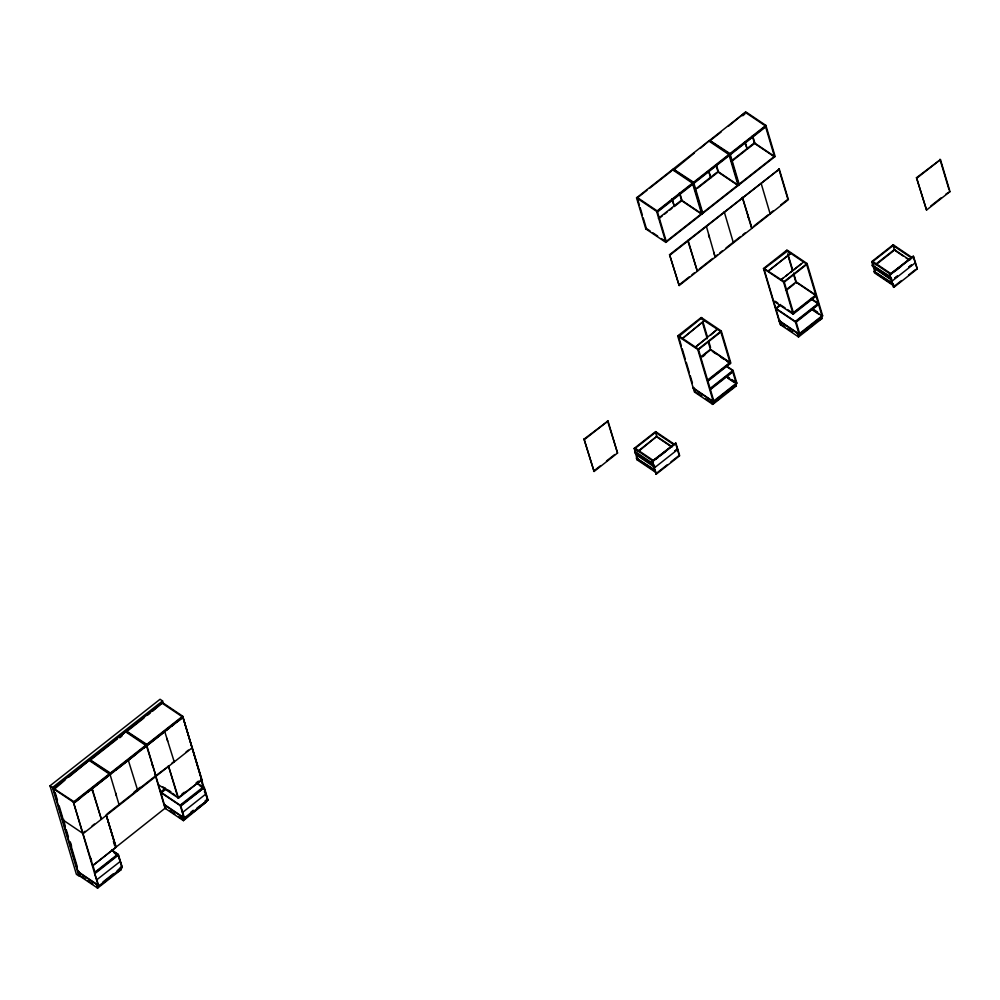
<?xml version="1.0" encoding="UTF-8"?>
<svg xmlns="http://www.w3.org/2000/svg" width="1000" height="1000" viewBox="0 0 1000 1000"><rect width="100%" height="100%" fill="white"/><g stroke="black" fill="none" stroke-linecap="round" stroke-linejoin="round"><path stroke-width="1.5" d="M636.538 197.85L745.837 111.9L765.9 125.412L775.15 156.463L665.863 242.4L645.8 228.9L636.538 197.85L656.6 211.35L665.863 242.4M637.275 197.938L647 190.275M649.438 188.363L671.475 171.038M674.2 169.625L694.388 153.012M700.475 148.225L708.838 141L728.9 154.512L738.15 185.55L718.088 172.05L716.325 166.137M721.087 132.025L710.138 140.638L730.037 153.613L739.287 184.662M728.388 126.275L745.275 112.35L765.325 125.862L774.587 156.912L754.525 143.4L752.325 136M742.675 115.775L744.85 114.075M656.6 211.35L765.9 125.412M657.325 211.438L692.625 183.688M693.763 182.8L729.062 155.037M730.2 154.15L765.487 126.388M657.487 211.975L692.788 184.225M693.925 183.325L729.212 155.575M730.35 154.688L765.65 126.925M658.375 218.337L681.5 200.162L701.562 213.675L666.263 241.425M694.812 189.688L716.85 172.362M731.237 161.05L754.362 142.863L774.425 156.375L739.137 184.125M645.8 228.9L646.363 228.45L643.225 217.925M659.75 217.925L662.188 216.012M664.625 214.088L667.05 212.175M669.488 210.263L671.925 208.35M671.787 198.988L674.412 206.462L682 200.5L679.875 193.363M697.4 188.312L718.438 171.85L716.312 164.713M732.625 160.625L746.012 150.1M745.075 143.125L747.275 149.162L754.862 143.2L752.738 136.062M702.7 212.775L737.987 185.025L717.938 171.513M669.562 254.688L779.287 169.137L788.388 199.65L679.163 285.538L669.562 254.688L679.163 285.538M670.062 255.025L779.287 169.137M678.662 285.2L689.55 276.637M691.963 274.738L694.388 272.838M699.3 268.975L712.6 258.512M717.513 254.65L715.6 256.887M719.938 252.75L722.35 250.85M725.975 248L740.562 236.525M742.987 234.625L745.4 232.725M753.95 226L768.462 214.587M770.95 212.625L773.375 210.725M780.625 205.025L787.887 199.312L778.787 168.8M50 785.812L52.512 787.5L78.888 876L76.388 874.312L50 785.812L160.062 699.262L162.562 700.95L163.45 703.9M52.512 787.5L162.562 700.95M120.475 867.212L121.175 869.6L97.65 888.1L79.262 875.713L53.312 788.625L162.613 702.675L182.675 716.188L207.413 799.163L205.05 801.012M54.538 789.05L65 780.1M68.65 777.225L89.175 760.425L109.237 773.938L109.55 775M91.562 759.212L117.25 739.013M119.262 737.425L125.612 731.775L145.675 745.288L145.988 746.35L143.55 748.275M143.95 718.012L126.912 731.413L146.812 744.388L147.125 745.462L162.95 733.025M147.6 715.15L150.025 713.238M152.463 711.312L162.037 703.125L182.1 716.637L182.425 717.712L176.337 722.487M119.763 737.763L121.938 736.062M98.263 885.662L73.375 802.138L182.675 716.188M158.412 784.688L178.512 798.175L201.962 779.725L182.787 716.75L73.575 802.638L92.737 865.625L116.188 847.175L106.137 814.825M80.35 797.975L74.262 802.763L73.938 801.688L54.037 788.713M87.65 792.225L108.338 775.962M115.562 770.288L136.25 754.013M166.6 730.15L169.037 728.238M171.462 726.325L173.9 724.412M74.075 802.975L183.3 717.087M735.612 383.512L736.325 385.887L712.8 404.387L694.412 392L677.7 335.975L701.237 317.475L721.287 330.975L730.863 363.1L707.913 381.15M821.4 316.05L822.1 318.438L798.575 336.938L780.188 324.55L763.487 268.525L787.013 250.012L807.075 263.525L822.712 315.988L799.188 334.487L779.125 320.988M701.737 317.812L678.938 336.4M790.45 253.588L768.062 271.2L790.45 253.588L788.225 252.087M696.325 346.388L706.938 338.05M710.475 335.275L717.375 329.175L695.15 347.312M783.288 278.012L780.925 279.862L803.325 262.262M785.638 276.163L788 274.3M790.362 272.45L800.962 264.113M134.075 792.075L140.162 787.288M82.613 833.2L85.087 831.25M92.062 825.9L94.412 824.05M106.925 814.075L117.812 805.512M118.488 804.987L154.925 776.338M171.988 763.05L174.338 761.213M186.062 751.988L188.4 750.138M726.938 366.3L733.05 370.412L736.938 383.438L713.4 401.95L697.763 349.487L721.287 330.975M816.075 296.1L793.125 314.15L783.55 282.025L807.075 263.525M584.038 439.125L608 421.025L617.537 453.038L594.087 471.475L584.038 439.125L594.087 471.475M916.5 177.7L940.462 159.6L950 191.612L926.55 210.05L916.5 177.7L926.55 210.05M698.487 349.575L720.888 331.962M784.275 282.113L806.663 264.513M192.387 747.613L83.188 833.612L62.562 819.688L63.475 819.025M584.538 439.462L608 421.025M917 178.038L940.462 159.6M700.987 356.712L710.425 349.3L729.975 362.475L707.588 380.087M785.6 290.188L796.2 281.85L815.763 295.025L793.375 312.638M702.325 356.325L710.575 349.837L730.138 363.013L707.75 380.625M786.938 289.8L794 284.237M702.487 356.863L704.85 355.012M165.425 788.2L160.6 792L180.15 805.175L184.037 818.2L193.463 810.8M780.575 304.488L775.738 308.288L795.3 321.463L799.188 334.487M164.862 789.312L160.75 792.537L180.85 806.025L184.575 818.512L208.025 800.075L204.312 787.575L180.312 805.713M780 305.6L775.9 308.825L795.462 322L818.425 303.95M162.662 791.7L165.025 789.85M78.612 871.162L78.037 871.612L98.1 885.125L98.663 884.675M693.75 387.45L693.188 387.9L713.238 401.413L736.775 382.912L731.762 379.525M780.037 320.337L779.463 320.788L763.988 268.863L787.1 251.337M79.262 872.038L79.763 876.05L80.337 875.6M165.05 804.587L165.538 808.6M694.412 388.325L694.912 392.337L695.475 391.9M780.2 320.875L780.688 324.888L781.263 324.438L784.987 326.95M181.912 794.1L184.275 792.25M196.062 782.975L198.412 781.125M793.525 313.163L815.925 295.562L796.363 282.387L793.575 273.062M165.712 807.738L92.737 865.625M593.587 471.138L600.625 465.613M606.487 461L614.688 454.538M930.738 206.025L941.287 197.725M945.975 194.037L950 191.612M94.938 872.188L117.9 854.125L111.788 850.013M180.15 805.175L203.113 787.125L197 783.012M710.088 388.475L733.05 370.412M795.3 321.463L818.263 303.412L810.925 298.475M652.9 463.562L635.112 451.587L635.05 453.4L654.6 465.85L635.55 453.013L634.175 448.425L655.588 431.6L674.638 444.425M890.913 278.175L873.125 266.188L871.762 261.6L893.162 244.775L912.225 257.613M118.062 854.663L94.575 873.138L98.8 885.962L122.25 867.525L118.525 855.025L111.95 850.55M710.25 389.012L733.213 370.95L727.1 366.838M656.087 431.938L634.675 448.762L636.05 453.35M95.075 873.475L118.525 855.025M180.85 806.025L204.312 787.575M710.413 389.538L732.8 371.938M796.188 322.088L818.575 304.488M872.212 265.15L891.263 277.987L891.688 279.413L872.638 266.575L872.212 265.15L890.487 276.737M637.65 451.425L656.725 436.438L672.2 446.85M875.238 264.613L894.3 249.613L909.775 260.038M638.425 451.475L656.95 436.188M876.012 264.662L895.037 249.7M637.125 454.613L636.562 455.062L637.925 459.65M874.712 267.8L875.013 272.488L873.637 267.9L890.9 279.538M206.15 793.775L182.738 812.325L182.2 811.875M655.987 472.537L636.925 459.7L636.5 458.275L654.788 469.862M874.087 271.45L893.15 284.288L893.575 285.712L874.513 272.875L874.087 271.45L892.362 283.038M96.65 883.75L97.15 887.763L97.713 887.312M182.438 816.287L182.925 820.312L187.638 816.612M797.575 332.587L798.075 336.6L800.425 334.75M636.925 459.7L636.05 454.725L654.613 467.225M184.45 817.225L183.875 817.675L163.812 804.163M190.938 812.113L193.287 810.263M822.55 315.45L799.025 333.963L778.962 320.45M102.963 881.963L113.55 873.625M117.062 870.875L121.625 866.625M196.975 808.025L208.025 800.075M100.675 884.987L112.438 875.738M115.975 872.962L121.175 869.6M193.512 811.988L205.287 802.738M720.525 397.575L712.3 404.05L711.225 400.487M727.588 392.025L734.65 386.475M735.25 386L736.325 385.887M803.962 331.975L814.55 323.65M818.075 320.875L822.1 318.438M154.613 772.925L165.037 808.263L183.425 820.65L206.462 801.812M652 461.35L675.95 443.25L679.675 455.737L656.225 474.188L652 461.35L656.225 474.188M889.587 274.538L913.538 256.425L917.262 268.913L893.812 287.362L889.587 274.538L893.812 287.362M672.95 445.025L652.738 460.925L653.413 463.212M674.137 444.087L673.562 444.538L655.512 432.375L656.875 436.962L671.062 446.525M890.312 274.1L911.725 257.275M652.5 461.688L675.95 443.25M890.088 274.875L913.538 256.425M655.612 459.387L657.987 457.525M660.375 455.65L666.312 450.975M894.388 271.637L901.525 266.025M908.65 260.413L911.038 258.55M674.95 450.95L677.3 449.1L677.825 449.55M894.95 277.962L897.288 276.112M909.013 266.887L911.363 265.05M674.987 451.05L677.325 449.212M894.975 278.062L897.325 276.225M909.05 267L911.4 265.15M677.8 449.438L654.35 467.887M655.725 473.85L667.45 464.625M670.962 461.863L679.175 455.4L675.45 442.912M893.3 287.025L901.513 280.562M908.55 275.038L915.588 269.5M911.15 257.725L893.1 245.562L894.463 250.15M915.413 262.725L891.963 281.175L891.425 280.725M895.75 251.012L903.487 256.225M906.075 257.962L908.65 259.7M917.262 268.913L913.037 256.087M709.4 140.55L729.463 154.062L738.725 185.113M761.15 183.4L770.175 213.975M872.837 261.5L890.888 273.65M871.762 261.6L890.825 274.438M876 268.663L890.188 278.212M876.275 273.35L894.062 285.325M742.425 197.387L752.025 228.238L750.662 225M742.35 197.45L751.525 227.9M672.975 169.2L693.037 182.712L702.288 213.762M673.062 170.512L672.4 169.65L692.463 183.15L701.725 214.2L681.663 200.7L679.375 193.025M786.45 250.463L806.5 263.975L821.988 315.9L811.95 309.15M724.212 211.713L733.238 242.288M706.425 226.438L715.025 256.613M811.087 299.012L817.3 303.2M763.487 268.525L783.55 282.025M813.775 309.55L817.537 312.075M811.275 309.125L818.725 314.137M687.7 240.425L697.375 271.212L696.8 270.938M775.35 301.35L777.8 303M781.462 305.475L785.138 307.938M787.575 309.587L792.575 312.95M773.562 300.975L793.125 314.15M646.363 228.45L650.125 230.975M652.638 232.675L657.65 236.05M661.413 238.575L666.425 241.962L657.175 210.912L637.112 197.4L639.4 205.075M787.463 328.625L792.438 331.962M713.188 352.025L715.625 353.663M720.525 356.962L724.188 359.438M726.637 361.075L730.3 363.55L720.725 331.425L701.325 318.788M677.7 335.975L697.763 349.487M726.988 376.325L729.438 377.962M726.425 376.775L736.2 383.35L732.638 371.4M727.975 378.25L734.188 382.425M693.337 388.438L713.4 401.95M696.725 392.725L701.688 396.075M705.413 398.587L710.375 401.925M635.25 448.312L653.3 460.475M634.175 448.425L653.238 461.262M634.625 451.975L653.688 464.812L654.112 466.238M636.5 458.275L655.562 471.112M637.425 459.312L654.688 470.938M617.537 453.038L607.487 420.688M164.575 731.075L174.25 761.875M201.962 779.725L177.975 797.862L168.4 765.738L178.512 798.175M126.175 731.325L146.237 744.837M146.363 745.4L156.037 776.2L155.463 775.913L169.125 765.825M197.162 783.538L203.275 787.663M200.087 785.938L202.325 787.438M128.15 759.725L137.738 790.575M168.6 790.288L171.05 791.938M162.65 786.712L169.988 791.65M172.425 793.3L174.875 794.95M163.975 804.7L184.575 818.512M169.838 810.662L174.8 814.013M178.525 816.513L182.262 819.025M89.75 759.975L109.8 773.487M109.925 774.05L119.025 804.562M91.713 788.375L101.388 819.163L100.812 818.888M53.312 788.625L73.375 802.138M114.15 852.862L117.65 855.65M63.625 819.575L65.338 826.65M120.4 861.325L96.925 879.663M122.25 867.525L118.025 854.688M78.2 872.15L98.8 885.962M81.575 876.438L85.3 878.95M87.788 880.625L92.75 883.975M939.95 159.262L949.062 189.812M894.35 247.4L893.662 245.113L872.262 261.938L873.625 266.525M893.162 244.775L893.85 247.062M787.825 253.775L792.7 270.087M787.775 254.913L792.2 269.75M793.525 274.2L796.175 283.1M745.15 142.025L747.275 149.162M793.688 313.7L784.112 281.588L764.712 268.95M796.025 321.55L799.587 333.512M797.513 333.363L798.575 336.938M747.625 214.825L748.425 217.787M708.713 170.675L710.85 177.812L708.637 171.762M702.862 213.312L693.6 182.262L673.7 169.288M708.525 234.812L709.388 237.725M713.8 252.2L714.587 255.162M688.213 240.763L697.3 271.275M672.288 199.325L674.412 206.462M703.037 322.188L707.487 337.1M709.137 342.625L710.575 347.475M702.475 322.638L707.262 338.7M708.125 341.613L710.738 350.375M713.812 400.962L698.337 349.038L678.275 335.525L681.363 345.913M711.737 400.825L712.8 404.387M640.2 207.75L642.4 215.138M682.25 348.875L685.35 359.263M686.237 362.225L689.325 372.612M690.212 375.588L692.425 383M182.787 716.75L201.038 777.938M203.8 787.237L205.287 792.2M205.688 793.538L207.162 798.487M200.65 778.838L203.738 789.225M204.425 791.525L204.85 792.962M166.812 738.288L167.688 741.188M182.362 817.075L183.425 820.65M146.862 745.738L164.325 804.5M151.637 762.775L152.425 765.75M110.7 774.112L110.375 773.037L90.475 760.062M115.638 792.887L116.425 795.85M106.587 816.15L115.725 846.812M117.9 854.125L121.188 865.125M106.575 816.287L115.25 845.387M113.413 841.425L114.712 845.8M92.212 788.713L101.312 819.225M91.788 788.312L92.65 791.225M90.7 857.962L91.587 860.938M92.475 863.9L95.262 873.25M96.587 884.525L97.65 888.1M70.263 841.825L71.588 846.275M55.2 792.613L57.45 800.138M59.15 805.837L62.7 817.75M66.225 829.625L68.438 837.038M70.2 842.975L77.275 866.712M704.513 320.513L682.275 338.65L704.513 320.513"/></g></svg>
